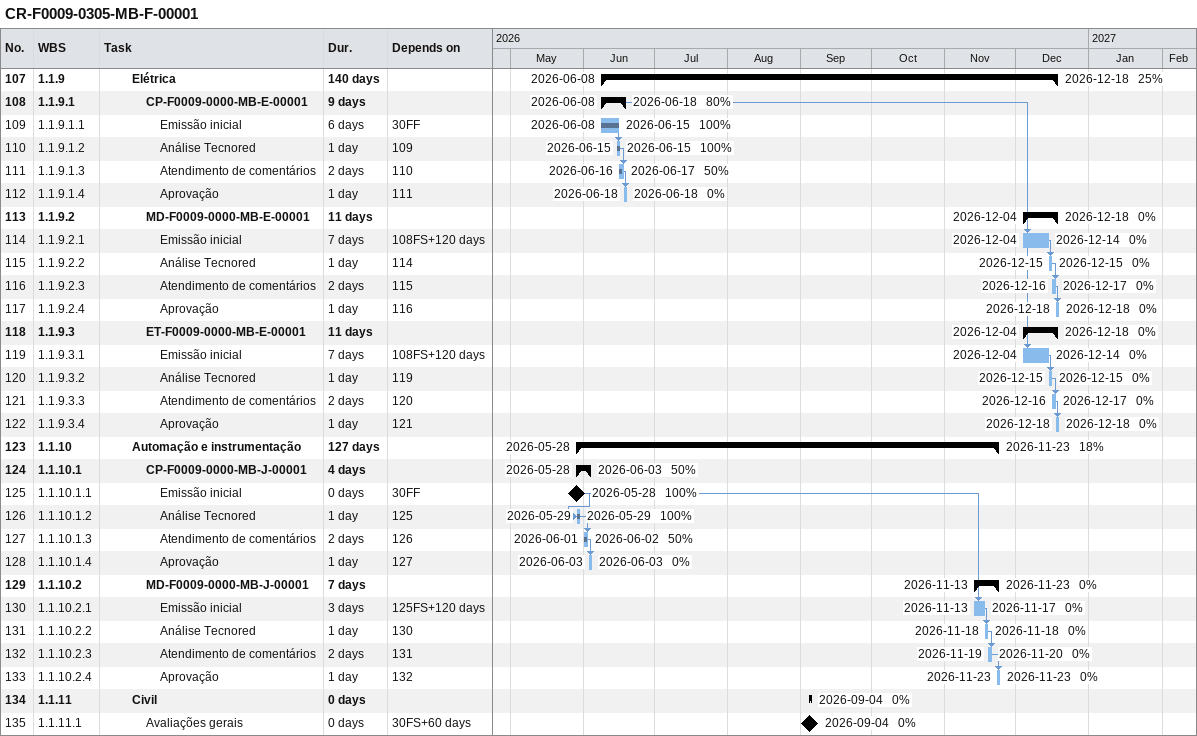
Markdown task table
CR-F0009-0305-MB-F-00001

| ID | WBS | Task | Duration | Start | Finish | Predecessors | % complete |
|---|---|---|---|---|---|---|---|
| 107 | 1.1.9 | **Elétrica** | 140d | 2026-06-08 | 2026-12-18 |  | 25 |
| 108 | 1.1.9.1 | **CP-F0009-0000-MB-E-00001** | 9d | 2026-06-08 | 2026-06-18 |  | 80 |
| 109 | 1.1.9.1.1 | Emissão inicial | 6d | 2026-06-08 | 2026-06-15 | 30FF | 100 |
| 110 | 1.1.9.1.2 | Análise Tecnored | 1d | 2026-06-15 | 2026-06-15 | 109 | 100 |
| 111 | 1.1.9.1.3 | Atendimento de comentários | 2d | 2026-06-16 | 2026-06-17 | 110 | 50 |
| 112 | 1.1.9.1.4 | Aprovação | 1d | 2026-06-18 | 2026-06-18 | 111 | 0 |
| 113 | 1.1.9.2 | **MD-F0009-0000-MB-E-00001** | 11d | 2026-12-04 | 2026-12-18 |  | 0 |
| 114 | 1.1.9.2.1 | Emissão inicial | 7d | 2026-12-04 | 2026-12-14 | 108FS+120d | 0 |
| 115 | 1.1.9.2.2 | Análise Tecnored | 1d | 2026-12-15 | 2026-12-15 | 114 | 0 |
| 116 | 1.1.9.2.3 | Atendimento de comentários | 2d | 2026-12-16 | 2026-12-17 | 115 | 0 |
| 117 | 1.1.9.2.4 | Aprovação | 1d | 2026-12-18 | 2026-12-18 | 116 | 0 |
| 118 | 1.1.9.3 | **ET-F0009-0000-MB-E-00001** | 11d | 2026-12-04 | 2026-12-18 |  | 0 |
| 119 | 1.1.9.3.1 | Emissão inicial | 7d | 2026-12-04 | 2026-12-14 | 108FS+120d | 0 |
| 120 | 1.1.9.3.2 | Análise Tecnored | 1d | 2026-12-15 | 2026-12-15 | 119 | 0 |
| 121 | 1.1.9.3.3 | Atendimento de comentários | 2d | 2026-12-16 | 2026-12-17 | 120 | 0 |
| 122 | 1.1.9.3.4 | Aprovação | 1d | 2026-12-18 | 2026-12-18 | 121 | 0 |
| 123 | 1.1.10 | **Automação e instrumentação** | 127d | 2026-05-28 | 2026-11-23 |  | 18 |
| 124 | 1.1.10.1 | **CP-F0009-0000-MB-J-00001** | 4d | 2026-05-28 | 2026-06-03 |  | 50 |
| 125 | 1.1.10.1.1 | Emissão inicial | 0d | 2026-05-28 | 2026-05-28 | 30FF | 100 |
| 126 | 1.1.10.1.2 | Análise Tecnored | 1d | 2026-05-29 | 2026-05-29 | 125 | 100 |
| 127 | 1.1.10.1.3 | Atendimento de comentários | 2d | 2026-06-01 | 2026-06-02 | 126 | 50 |
| 128 | 1.1.10.1.4 | Aprovação | 1d | 2026-06-03 | 2026-06-03 | 127 | 0 |
| 129 | 1.1.10.2 | **MD-F0009-0000-MB-J-00001** | 7d | 2026-11-13 | 2026-11-23 |  | 0 |
| 130 | 1.1.10.2.1 | Emissão inicial | 3d | 2026-11-13 | 2026-11-17 | 125FS+120d | 0 |
| 131 | 1.1.10.2.2 | Análise Tecnored | 1d | 2026-11-18 | 2026-11-18 | 130 | 0 |
| 132 | 1.1.10.2.3 | Atendimento de comentários | 2d | 2026-11-19 | 2026-11-20 | 131 | 0 |
| 133 | 1.1.10.2.4 | Aprovação | 1d | 2026-11-23 | 2026-11-23 | 132 | 0 |
| 134 | 1.1.11 | **Civil** | 0d | 2026-09-04 | 2026-09-04 |  | 0 |
| 135 | 1.1.11.1 | Avaliações gerais | 0d | 2026-09-04 | 2026-09-04 | 30FS+60d | 0 |
